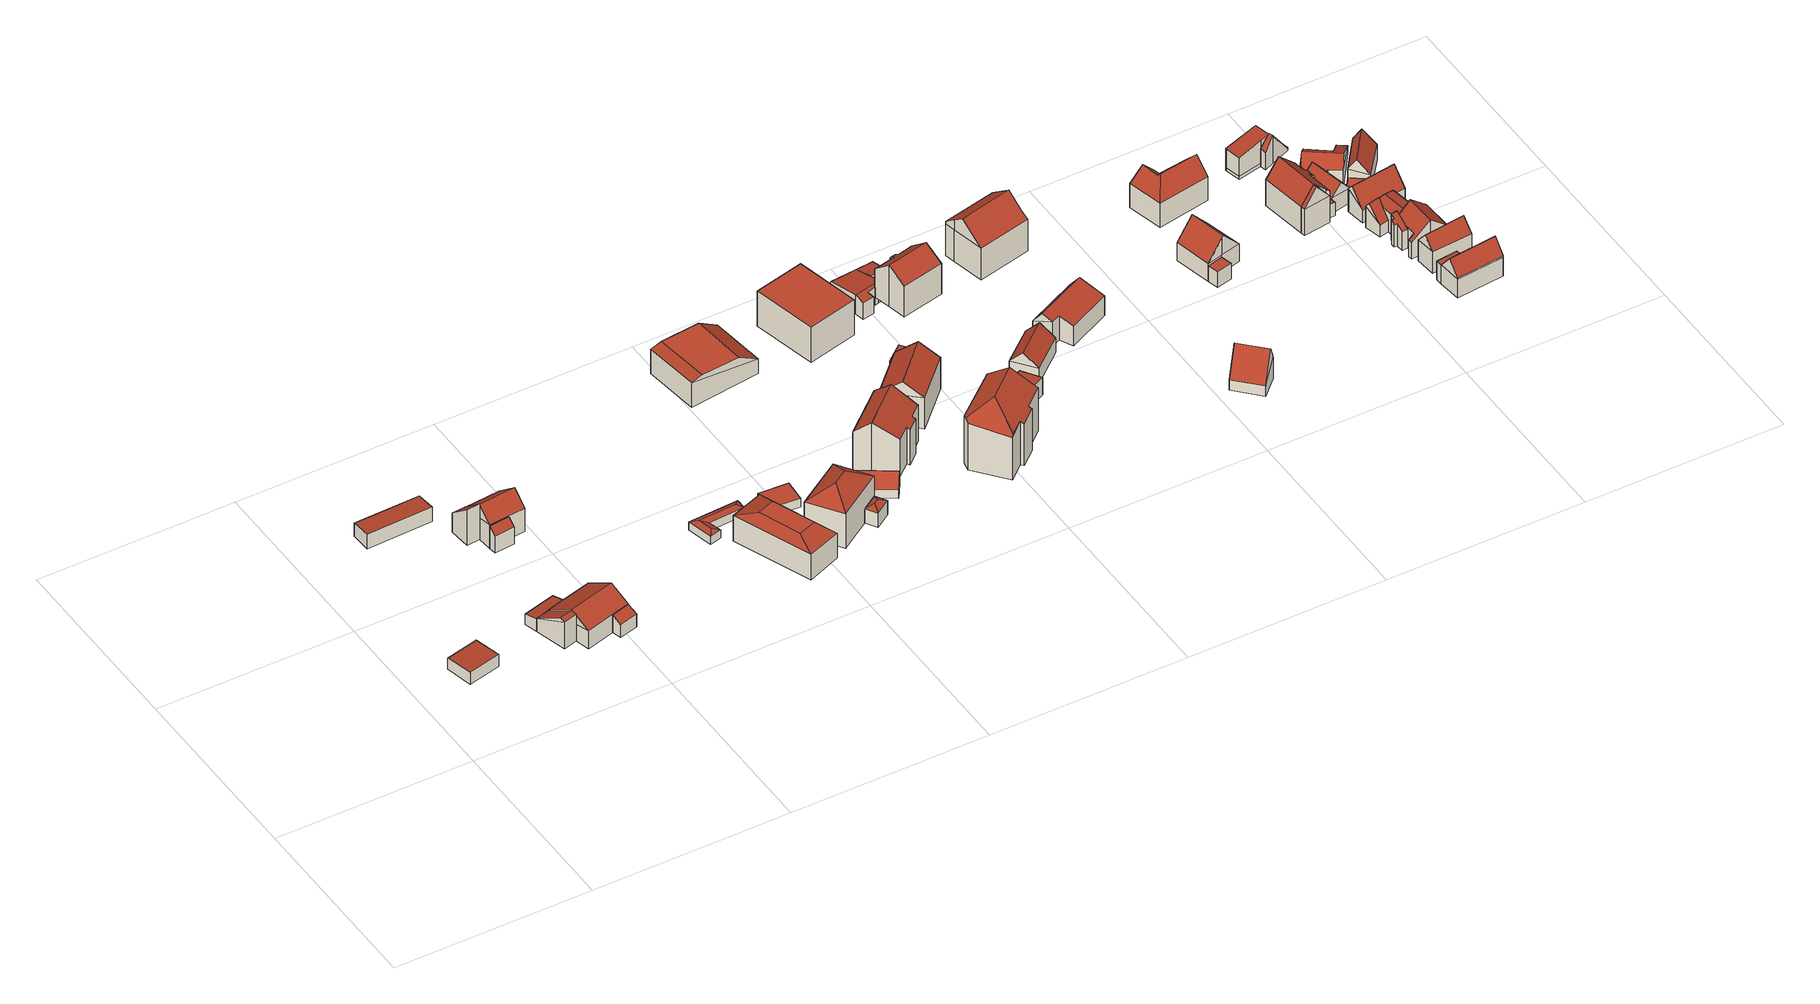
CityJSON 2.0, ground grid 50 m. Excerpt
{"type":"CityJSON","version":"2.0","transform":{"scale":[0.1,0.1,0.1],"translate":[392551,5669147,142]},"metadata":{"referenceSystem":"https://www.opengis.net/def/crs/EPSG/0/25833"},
"CityObjects":{
"building1":{"type":"Building","attributes":{"Dachtyp_tdc":"tdcPolyFlatRoof","Gemeindeschluessel":14627140,"Dachneigung":3.14,"QualitaetDacherkennung":79,"Geometrietyp2DReferenz":"3000","function":"31001_9998","roofType":"2100","measuredHeight":3.45},"geometry":[{"type":"MultiSurface","lod":"2","boundaries":[[[0,1,2,3]],[[1,4,5,2]],[[4,6,7,5]],[[6,0,3,7]],[[6,4,1,0]],[[3,2,5,7]]],"semantics":{"surfaces":[{"type":"WallSurface"},{"type":"RoofSurface"},{"type":"GroundSurface"}],"values":[0,0,0,0,1,2]}}]},
"building2":{"type":"Building","attributes":{"Dachtyp_tdc":"tdcPolyFlatRoof","Gemeindeschluessel":14627140,"Dachneigung":5.6,"QualitaetDacherkennung":55,"Geometrietyp2DReferenz":"3000","function":"31001_9998","roofType":"2100","measuredHeight":4.02},"geometry":[{"type":"MultiSurface","lod":"2","boundaries":[[[8,9,10,11]],[[9,12,13,10]],[[12,14,15,13]],[[14,8,11,15]],[[14,12,9,8]],[[11,10,13,15]]],"semantics":{"surfaces":[{"type":"WallSurface"},{"type":"RoofSurface"},{"type":"GroundSurface"}],"values":[0,0,0,0,1,2]}}]},
"building3":{"type":"Building","attributes":{"Gemeindeschluessel":14627140,"Geometrietyp2DReferenz":"3000","function":"31001_9998","roofType":"9999"},"children":["building3-1","building3-2","building3-3","building3-4"]},
"building3-1":{"type":"BuildingPart","attributes":{"Dachtyp_tdc":"tdcGableRoof","Dachneigung":30.88,"QualitaetDacherkennung":79,"Geometrietyp2DReferenz":"3000","roofType":"3100","measuredHeight":7.91},"parents":["building3"],"geometry":[{"type":"MultiSurface","lod":"2","boundaries":[[[16,17,18,19,20,21]],[[17,22,23,24,18]],[[22,17,25]],[[17,16,26,25]],[[27,22,25,26,28,29]],[[19,18,24,30]],[[31,23,22,27]],[[30,24,23,31]],[[21,32,16]],[[19,30,31,27,33,20]],[[20,33,32,21]],[[26,16,32,28]],[[29,33,27]],[[28,32,33,29]]],"semantics":{"surfaces":[{"type":"WallSurface"},{"type":"RoofSurface"},{"type":"GroundSurface"},{"type":"ClosureSurface"}],"values":[0,0,0,1,1,2,0,3,0,3,3,0,0,3]}}]},
"building3-2":{"type":"BuildingPart","attributes":{"Dachtyp_tdc":"tdcPolyFlatRoof","Dachneigung":30.43,"QualitaetDacherkennung":75,"Geometrietyp2DReferenz":"3000","roofType":"2100","measuredHeight":4.94},"parents":["building3"],"geometry":[{"type":"MultiSurface","lod":"2","boundaries":[[[34,35,36,37]],[[35,34,38,39]],[[40,41,37,36]],[[39,38,41,40]],[[38,34,37,41]],[[40,36,35,39]]],"semantics":{"surfaces":[{"type":"WallSurface"},{"type":"RoofSurface"},{"type":"GroundSurface"},{"type":"ClosureSurface"}],"values":[0,1,2,0,0,3]}}]},
"building3-3":{"type":"BuildingPart","attributes":{"Dachtyp_tdc":"tdcGableRoof","Dachneigung":30.52,"QualitaetDacherkennung":89,"Geometrietyp2DReferenz":"3000","roofType":"3100","measuredHeight":7.96},"parents":["building3"],"geometry":[{"type":"MultiSurface","lod":"2","boundaries":[[[42,43,44,36,35]],[[43,20,19,44]],[[45,46,47,48,49]],[[46,50,39,40,47]],[[42,50,51,52,28,32,21,43]],[[45,53,52,51,46]],[[43,21,20]],[[51,50,46]],[[36,44,19,30,48,47,40]],[[53,27,33,29]],[[27,31,30,19,20,33]],[[49,31,27,53,45]],[[30,31,49,48]],[[35,39,50,42]],[[35,36,40,39]],[[29,28,52,53]],[[20,21,32,33]],[[33,32,28,29]]],"semantics":{"surfaces":[{"type":"WallSurface"},{"type":"RoofSurface"},{"type":"GroundSurface"},{"type":"ClosureSurface"}],"values":[0,0,0,0,1,1,0,0,2,0,3,0,3,0,3,0,3,3]}}]},
"building3-4":{"type":"BuildingPart","attributes":{"Dachtyp_tdc":"tdcPolyFlatRoof","Dachneigung":11.1,"QualitaetDacherkennung":76,"Geometrietyp2DReferenz":"3000","roofType":"2100","measuredHeight":3.58},"parents":["building3"],"geometry":[{"type":"MultiSurface","lod":"2","boundaries":[[[54,49,48,55]],[[23,56,57,24]],[[56,54,55,57]],[[56,23,31,49,54]],[[55,48,30,24,57]],[[24,30,31,23]],[[30,48,49,31]]],"semantics":{"surfaces":[{"type":"WallSurface"},{"type":"RoofSurface"},{"type":"GroundSurface"},{"type":"ClosureSurface"}],"values":[0,0,0,1,2,3,3]}}]},
"building4":{"type":"Building","attributes":{"Gemeindeschluessel":14627140,"Geometrietyp2DReferenz":"3000","function":"31001_9998","roofType":"9999"},"children":["building4-1","building4-2","building4-3"]},
"building4-1":{"type":"BuildingPart","attributes":{"Dachtyp_tdc":"tdcPolyFlatRoof","Dachneigung":40.24,"QualitaetDacherkennung":90,"Geometrietyp2DReferenz":"3000","roofType":"2100","measuredHeight":10.07},"parents":["building4"],"geometry":[{"type":"MultiSurface","lod":"2","boundaries":[[[58,59,60,61,62,63]],[[59,64,65,60]],[[64,66,67,65]],[[66,68,69,70,67]],[[66,64,59,58,68]],[[70,61,60,65,67]],[[63,71,69,68,58]],[[61,70,69,62]],[[62,69,71,63]]],"semantics":{"surfaces":[{"type":"WallSurface"},{"type":"RoofSurface"},{"type":"GroundSurface"},{"type":"ClosureSurface"}],"values":[0,0,0,0,1,2,0,3,3]}}]},
"building4-2":{"type":"BuildingPart","attributes":{"Dachtyp_tdc":"tdcGableRoof","Dachneigung":40.47,"QualitaetDacherkennung":89,"Geometrietyp2DReferenz":"3000","roofType":"3100","measuredHeight":9.79},"parents":["building4"],"geometry":[{"type":"MultiSurface","lod":"2","boundaries":[[[69,72,73,70]],[[72,74,75,73]],[[74,72,76]],[[77,74,76,71,63]],[[72,69,71,76]],[[75,78,79,61,70,73]],[[78,75,74,77,80,81]],[[80,79,78,81]],[[62,61,79,80,77]],[[69,70,61,62]],[[77,63,62]],[[69,62,63,71]]],"semantics":{"surfaces":[{"type":"WallSurface"},{"type":"RoofSurface"},{"type":"GroundSurface"},{"type":"ClosureSurface"}],"values":[0,0,0,1,1,2,0,3,0,3,0,3]}}]},
"building4-3":{"type":"BuildingPart","attributes":{"Dachtyp_tdc":"tdcPolyFlatRoof","Dachneigung":40.84,"QualitaetDacherkennung":80,"Geometrietyp2DReferenz":"3000","roofType":"2100","measuredHeight":6.52},"parents":["building4"],"geometry":[{"type":"MultiSurface","lod":"2","boundaries":[[[82,80,79,83]],[[81,84,85,78]],[[84,82,83,85]],[[84,81,80,82]],[[83,79,78,85]],[[81,78,79,80]]],"semantics":{"surfaces":[{"type":"WallSurface"},{"type":"RoofSurface"},{"type":"GroundSurface"},{"type":"ClosureSurface"}],"values":[0,0,0,1,2,3]}}]},
"building5":{"type":"Building","attributes":{"Gemeindeschluessel":14627140,"Dachtyp_tdc":"tdcFreeFormRoof","Dachneigung":20.63,"QualitaetDacherkennung":45,"Geometrietyp2DReferenz":"3000","function":"31001_9998","roofType":"5000","measuredHeight":2.87},"geometry":[{"type":"MultiSurface","lod":"2","boundaries":[[[86,87,88,89]],[[87,90,91,88]],[[90,92,93,91]],[[92,94,95,93]],[[94,96,97,95]],[[96,86,89,97]],[[98,99,100,96,94]],[[101,98,94,92]],[[101,92,90]],[[99,98,101,90,87]],[[100,99,87,86]],[[100,86,96]],[[89,88,91,93,95,97]]],"semantics":{"surfaces":[{"type":"WallSurface"},{"type":"RoofSurface"},{"type":"GroundSurface"}],"values":[0,0,0,0,0,0,1,1,1,1,1,1,2]}}]},
"building6":{"type":"Building","attributes":{"Dachtyp_tdc":"tdcCutTentRoof","Gemeindeschluessel":14627140,"Dachneigung":45.44,"QualitaetDacherkennung":32,"Geometrietyp2DReferenz":"3000","function":"31001_9998","roofType":"9999","measuredHeight":10.08},"geometry":[{"type":"MultiSurface","lod":"2","boundaries":[[[102,103,104,105]],[[103,106,107,104]],[[106,108,109,107]],[[108,102,105,109]],[[103,102,110,111]],[[106,103,111,112]],[[108,106,112,113]],[[102,108,113,110]],[[113,112,111,110]],[[105,104,107,109]]],"semantics":{"surfaces":[{"type":"WallSurface"},{"type":"RoofSurface"},{"type":"GroundSurface"}],"values":[0,0,0,0,1,1,1,1,1,2]}}]},
"building7":{"type":"Building","attributes":{"Dachtyp_tdc":"tdcPolyFlatRoof","Gemeindeschluessel":14627140,"Dachneigung":0,"QualitaetDacherkennung":69,"Geometrietyp2DReferenz":"3000","function":"31001_9998","roofType":"1000","measuredHeight":2.45},"geometry":[{"type":"MultiSurface","lod":"2","boundaries":[[[114,115,116,117]],[[115,118,119,116]],[[118,120,121,119]],[[120,114,117,121]],[[120,118,115,114]],[[117,116,119,121]]],"semantics":{"surfaces":[{"type":"WallSurface"},{"type":"RoofSurface"},{"type":"GroundSurface"}],"values":[0,0,0,0,1,2]}}]},
"building8":{"type":"Building","attributes":{"Gemeindeschluessel":14627140,"Geometrietyp2DReferenz":"3000","function":"31001_9998","roofType":"9999"},"children":["building8-1","building8-2"]},
"building8-1":{"type":"BuildingPart","attributes":{"Dachtyp_tdc":"tdcFreeFormRoof","Dachneigung":27.27,"QualitaetDacherkennung":27,"Geometrietyp2DReferenz":"3000","roofType":"5000","measuredHeight":4.88},"parents":["building8"],"geometry":[{"type":"MultiSurface","lod":"2","boundaries":[[[122,123,124,125]],[[123,126,127,124]],[[126,128,129,127]],[[130,128,126]],[[131,130,126,123]],[[131,123,122]],[[130,131,122,128]],[[125,124,127,129]],[[125,129,128,122]]],"semantics":{"surfaces":[{"type":"WallSurface"},{"type":"RoofSurface"},{"type":"GroundSurface"},{"type":"ClosureSurface"}],"values":[0,0,0,1,1,1,1,2,3]}}]},
"building8-2":{"type":"BuildingPart","attributes":{"Dachtyp_tdc":"tdcHipRoof","Dachneigung":34.25,"QualitaetDacherkennung":66,"Geometrietyp2DReferenz":"3000","roofType":"3200","measuredHeight":13.02},"parents":["building8"],"geometry":[{"type":"MultiSurface","lod":"2","boundaries":[[[132,133,134,135]],[[133,136,122,125,134]],[[137,132,135,138]],[[136,133,139]],[[132,137,140]],[[133,132,140,139]],[[137,136,139,140]],[[135,134,125,129,138]],[[138,129,128,122,136,137]],[[129,125,122,128]]],"semantics":{"surfaces":[{"type":"WallSurface"},{"type":"RoofSurface"},{"type":"GroundSurface"},{"type":"ClosureSurface"}],"values":[0,0,0,1,1,1,1,2,0,3]}}]},
"building9":{"type":"Building","attributes":{"Dachtyp_tdc":"tdcGableRoof","Gemeindeschluessel":14627140,"Dachneigung":49.56,"QualitaetDacherkennung":67,"Geometrietyp2DReferenz":"3000","function":"31001_9998","roofType":"3100","measuredHeight":5.6},"geometry":[{"type":"MultiSurface","lod":"2","boundaries":[[[141,142,143,144]],[[142,145,146,143]],[[145,147,148,146]],[[147,141,144,148]],[[145,142,149]],[[141,147,150]],[[142,141,150,149]],[[147,145,149,150]],[[144,143,146,148]]],"semantics":{"surfaces":[{"type":"WallSurface"},{"type":"RoofSurface"},{"type":"GroundSurface"}],"values":[0,0,0,0,0,0,1,1,2]}}]},
"building10":{"type":"Building","attributes":{"Dachtyp_tdc":"tdcCutGableRoof","Gemeindeschluessel":14627140,"Dachneigung":0.914,"QualitaetDacherkennung":45,"Geometrietyp2DReferenz":"3000","function":"31001_9998","roofType":"9999","measuredHeight":7.62},"geometry":[{"type":"MultiSurface","lod":"2","boundaries":[[[151,152,153,154]],[[152,155,156,153]],[[155,157,158,156]],[[157,151,154,158]],[[152,151,159,160]],[[155,152,160,161]],[[157,155,161,162]],[[151,157,162,159]],[[161,160,159,162]],[[154,153,156,158]]],"semantics":{"surfaces":[{"type":"WallSurface"},{"type":"RoofSurface"},{"type":"GroundSurface"}],"values":[0,0,0,0,1,0,1,0,1,2]}}]},
"building11":{"type":"Building","attributes":{"Dachtyp_tdc":"tdcGableRoof","Gemeindeschluessel":14627140,"Dachneigung":35.52,"QualitaetDacherkennung":66,"Geometrietyp2DReferenz":"3000","function":"31001_9998","roofType":"3100","measuredHeight":14.79},"geometry":[{"type":"MultiSurface","lod":"2","boundaries":[[[163,164,165,166]],[[164,167,168,165]],[[167,169,170,168]],[[169,171,172,170]],[[171,173,174,172]],[[173,175,176,174]],[[175,177,178,176]],[[177,179,180,178]],[[179,181,182,180]],[[181,163,166,182]],[[177,175,173,171]],[[171,169,167,164,163,181,179,177]],[[166,165,168,170,172,174,176,178,180,182]]],"semantics":{"surfaces":[{"type":"WallSurface"},{"type":"RoofSurface"},{"type":"GroundSurface"}],"values":[0,0,0,0,0,0,0,0,0,0,1,1,2]}}]},
"building12":{"type":"Building","attributes":{"Dachtyp_tdc":"tdcGableRoof","Gemeindeschluessel":14627140,"Dachneigung":37.29,"QualitaetDacherkennung":49,"Geometrietyp2DReferenz":"3000","function":"31001_9998","roofType":"3100","measuredHeight":12.28},"geometry":[{"type":"MultiSurface","lod":"2","boundaries":[[[183,184,185,186]],[[184,187,188,185]],[[187,189,190,188]],[[189,183,186,190]],[[187,184,191]],[[183,189,192]],[[184,183,192,191]],[[189,187,191,192]],[[186,185,188,190]]],"semantics":{"surfaces":[{"type":"WallSurface"},{"type":"RoofSurface"},{"type":"GroundSurface"}],"values":[0,0,0,0,0,0,1,1,2]}}]},
"building13":{"type":"Building","attributes":{"Dachtyp_tdc":"tdcFreeFormRoof","Gemeindeschluessel":14627140,"Dachneigung":35.04,"QualitaetDacherkennung":57,"Geometrietyp2DReferenz":"3000","function":"31001_9998","roofType":"5000","measuredHeight":16.79},"geometry":[{"type":"MultiSurface","lod":"2","boundaries":[[[193,194,195,196]],[[194,197,198,195]],[[197,199,200,198]],[[199,201,202,200]],[[201,203,204,202]],[[203,205,206,204]],[[205,207,208,206]],[[207,209,210,208]],[[209,193,196,210]],[[201,211,212,213,203]],[[193,209,214,212,211,199,197,194]],[[212,214,207,205,213]],[[205,203,213]],[[201,199,211]],[[209,207,214]],[[196,195,198,200,202,204,206,208,210]]],"semantics":{"surfaces":[{"type":"WallSurface"},{"type":"RoofSurface"},{"type":"GroundSurface"}],"values":[0,0,0,0,0,0,0,0,0,1,1,1,0,0,0,2]}}]},
"building14":{"type":"Building","attributes":{"Dachtyp_tdc":"tdcPolyFlatRoof","Gemeindeschluessel":14627140,"Dachneigung":0,"QualitaetDacherkennung":62,"Geometrietyp2DReferenz":"3000","function":"31001_9998","roofType":"1000","measuredHeight":10.04},"geometry":[{"type":"MultiSurface","lod":"2","boundaries":[[[215,216,217,218]],[[216,219,220,217]],[[219,221,222,220]],[[221,215,218,222]],[[221,219,216,215]],[[218,217,220,222]]],"semantics":{"surfaces":[{"type":"WallSurface"},{"type":"RoofSurface"},{"type":"GroundSurface"}],"values":[0,0,0,0,1,2]}}]},
"building15":{"type":"Building","attributes":{"Dachtyp_tdc":"tdcPolyFlatRoof","Gemeindeschluessel":14627140,"Dachneigung":0,"QualitaetDacherkennung":50,"Geometrietyp2DReferenz":"3000","function":"31001_9998","roofType":"1000","measuredHeight":3},"geometry":[{"type":"MultiSurface","lod":"2","boundaries":[[[223,224,225,226]],[[224,227,228,225]],[[227,229,230,228]],[[229,223,226,230]],[[229,227,224,223]],[[226,225,228,230]]],"semantics":{"surfaces":[{"type":"WallSurface"},{"type":"RoofSurface"},{"type":"GroundSurface"}],"values":[0,0,0,0,1,2]}}]},
"building16":{"type":"Building","attributes":{"Dachtyp_tdc":"tdcPolyFlatRoof","Gemeindeschluessel":14627140,"Dachneigung":5.78,"QualitaetDacherkennung":62,"Geometrietyp2DReferenz":"3000","function":"31001_9998","roofType":"2100","measuredHeight":5},"geometry":[{"type":"MultiSurface","lod":"2","boundaries":[[[231,232,233,234]],[[232,235,236,233]],[[235,237,238,236]],[[237,239,240,238]],[[239,231,234,240]],[[239,237,235,232,231]],[[234,233,236,238,240]]],"semantics":{"surfaces":[{"type":"WallSurface"},{"type":"RoofSurface"},{"type":"GroundSurface"}],"values":[0,0,0,0,0,1,2]}}]},
"building17":{"type":"Building","attributes":{"Gemeindeschluessel":14627140,"Geometrietyp2DReferenz":"3000","function":"31001_9998","roofType":"9999"},"children":["building17-1","building17-2"]},
"building17-1":{"type":"BuildingPart","attributes":{"Dachtyp_tdc":"tdcPolyFlatRoof","Dachneigung":10.47,"QualitaetDacherkennung":84,"Geometrietyp2DReferenz":"3000","roofType":"2100","measuredHeight":4.84},"parents":["building17"],"geometry":[{"type":"MultiSurface","lod":"2","boundaries":[[[241,242,243,244]],[[242,245,246,247,243]],[[241,244,248,249]],[[249,245,242,241]],[[244,243,247,248]],[[249,246,245]],[[249,248,247,246]]],"semantics":{"surfaces":[{"type":"WallSurface"},{"type":"RoofSurface"},{"type":"GroundSurface"},{"type":"ClosureSurface"}],"values":[0,0,0,1,2,0,3]}}]},
"building17-2":{"type":"BuildingPart","attributes":{"Dachtyp_tdc":"tdcGableRoof","Dachneigung":10.11,"QualitaetDacherkennung":67,"Geometrietyp2DReferenz":"3000","roofType":"3100","measuredHeight":5.31},"parents":["building17"],"geometry":[{"type":"MultiSurface","lod":"2","boundaries":[[[250,251,252,253]],[[251,254,255,252]],[[254,256,257,255]],[[256,258,259,257]],[[258,260,261,259]],[[260,249,248,261]],[[246,262,263,247]],[[262,264,265,263]],[[264,266,267,265]],[[266,250,253,267]],[[262,246,249,260,258]],[[258,256,254,251,250,266,264,262]],[[253,252,255,257,259,261,248,247,263,265,267]],[[247,248,249,246]]],"semantics":{"surfaces":[{"type":"WallSurface"},{"type":"RoofSurface"},{"type":"GroundSurface"},{"type":"ClosureSurface"}],"values":[0,0,0,0,0,0,0,0,0,0,1,1,2,3]}}]},
"building18":{"type":"Building","attributes":{"Dachtyp_tdc":"tdcGableRoof","Gemeindeschluessel":14627140,"Dachneigung":42.95,"QualitaetDacherkennung":61,"Geometrietyp2DReferenz":"3000","function":"31001_9998","roofType":"3100","measuredHeight":7.45},"geometry":[{"type":"MultiSurface","lod":"2","boundaries":[[[268,269,270,271]],[[269,272,273,270]],[[272,274,275,273]],[[274,268,271,275]],[[272,269,276]],[[268,274,277]],[[269,268,277,276]],[[274,272,276,277]],[[271,270,273,275]]],"semantics":{"surfaces":[{"type":"WallSurface"},{"type":"RoofSurface"},{"type":"GroundSurface"}],"values":[0,0,0,0,0,0,1,1,2]}}]},
"building19":{"type":"Building","attributes":{"Dachtyp_tdc":"tdcGableRoof","Gemeindeschluessel":14627140,"Dachneigung":40.41,"QualitaetDacherkennung":62,"Geometrietyp2DReferenz":"3000","function":"31001_9998","roofType":"3100","measuredHeight":11.69},"geometry":[{"type":"MultiSurface","lod":"2","boundaries":[[[278,279,280,281]],[[279,282,283,280]],[[282,284,285,283]],[[284,286,287,285]],[[286,288,289,287]],[[288,290,291,289]],[[290,292,293,291]],[[292,294,295,293]],[[294,296,297,295]],[[296,298,299,297]],[[298,278,281,299]],[[294,292,290,288]],[[288,286,284,282,279,278,298,296,294]],[[281,280,283,285,287,289,291,293,295,297,299]]],"semantics":{"surfaces":[{"type":"WallSurface"},{"type":"RoofSurface"},{"type":"GroundSurface"}],"values":[0,0,0,0,0,0,0,0,0,0,0,1,1,2]}}]},
"building20":{"type":"Building","attributes":{"Dachtyp_tdc":"tdcFreeFormRoof","Gemeindeschluessel":14627140,"Dachneigung":18.61,"QualitaetDacherkennung":63,"Geometrietyp2DReferenz":"3000","function":"31001_9998","roofType":"5000","measuredHeight":7.74},"geometry":[{"type":"MultiSurface","lod":"2","boundaries":[[[300,301,302,303]],[[301,304,305,302]],[[304,306,307,305]],[[306,308,309,307]],[[308,310,311,309]],[[310,300,303,311]],[[304,301,312,313,308,306]],[[313,312,300,310]],[[310,308,313]],[[301,300,312]],[[303,302,305,307,309,311]]],"semantics":{"surfaces":[{"type":"WallSurface"},{"type":"RoofSurface"},{"type":"GroundSurface"}],"values":[0,0,0,0,0,0,1,1,0,0,2]}}]},
"building21":{"type":"Building","attributes":{"Dachtyp_tdc":"tdcGableRoof","Gemeindeschluessel":14627140,"Dachneigung":38.85,"QualitaetDacherkennung":74,"Geometrietyp2DReferenz":"3000","function":"31001_9998","roofType":"3100","measuredHeight":13.77},"geometry":[{"type":"MultiSurface","lod":"2","boundaries":[[[314,315,316,317]],[[315,318,319,316]],[[318,320,321,319]],[[320,322,323,321]],[[322,324,325,323]],[[324,314,317,325]],[[326,327,328,329,330]],[[318,331,329,328,320]],[[315,331,318]],[[314,330,329,331,315]],[[324,326,330,314]],[[322,327,326,324]],[[320,328,327,322]],[[317,316,319,321,323,325]]],"semantics":{"surfaces":[{"type":"WallSurface"},{"type":"RoofSurface"},{"type":"GroundSurface"}],"values":[0,0,0,0,0,0,1,1,0,0,0,0,0,2]}}]},
"building22":{"type":"Building","attributes":{"Dachtyp_tdc":"tdcGableRoof","Gemeindeschluessel":14627140,"Dachneigung":58.53,"QualitaetDacherkennung":6,"Geometrietyp2DReferenz":"3000","function":"31001_9998","roofType":"3100","measuredHeight":9.89},"geometry":[{"type":"MultiSurface","lod":"2","boundaries":[[[332,333,334,335]],[[333,336,337,334]],[[336,338,339,337]],[[338,332,335,339]],[[336,333,340]],[[332,338,341]],[[333,332,341,340]],[[338,336,340,341]],[[335,334,337,339]]],"semantics":{"surfaces":[{"type":"WallSurface"},{"type":"RoofSurface"},{"type":"GroundSurface"}],"values":[0,0,0,0,0,0,1,1,2]}}]},
"building23":{"type":"Building","attributes":{"Gemeindeschluessel":14627140,"Geometrietyp2DReferenz":"3000","function":"31001_9998","roofType":"9999"},"children":["building23-1","building23-2"]},
"building23-1":{"type":"BuildingPart","attributes":{"Dachtyp_tdc":"tdcGableRoof","Dachneigung":48.47,"QualitaetDacherkennung":79,"Geometrietyp2DReferenz":"3000","roofType":"3100","measuredHeight":10.29},"parents":["building23"],"geometry":[{"type":"MultiSurface","lod":"2","boundaries":[[[342,343,344,345,346]],[[347,348,349,350,351]],[[348,352,353,349]],[[352,342,346,353]],[[342,352,354,355]],[[348,347,356,355,354]],[[343,356,347]],[[342,355,356,343]],[[354,352,348]],[[346,345,350,349,353]],[[351,344,343,347]],[[351,350,345,344]]],"semantics":{"surfaces":[{"type":"WallSurface"},{"type":"RoofSurface"},{"type":"GroundSurface"},{"type":"ClosureSurface"}],"values":[0,0,0,0,1,1,0,0,0,2,0,3]}}]},
"building23-2":{"type":"BuildingPart","attributes":{"Dachtyp_tdc":"tdcPolyFlatRoof","Dachneigung":0,"QualitaetDacherkennung":52,"Geometrietyp2DReferenz":"3000","roofType":"1000","measuredHeight":4.44},"parents":["building23"],"geometry":[{"type":"MultiSurface","lod":"2","boundaries":[[[344,357,358,345]],[[357,359,360,358]],[[359,351,350,360]],[[351,359,357,344]],[[345,358,360,350]],[[345,350,351,344]]],"semantics":{"surfaces":[{"type":"WallSurface"},{"type":"RoofSurface"},{"type":"GroundSurface"},{"type":"ClosureSurface"}],"values":[0,0,0,1,2,3]}}]},
"building24":{"type":"Building","attributes":{"Dachtyp_tdc":"tdcFreeFormRoof","Gemeindeschluessel":14627140,"Dachneigung":46.66,"QualitaetDacherkennung":23,"Geometrietyp2DReferenz":"3000","function":"31001_9998","roofType":"5000","measuredHeight":10.79},"geometry":[{"type":"MultiSurface","lod":"2","boundaries":[[[361,362,363,364]],[[362,365,366,363]],[[365,367,368,366]],[[367,369,370,368]],[[369,371,372,370]],[[371,361,364,372]],[[373,374,371,369]],[[373,369,367]],[[375,374,373,367,365]],[[376,375,365,362]],[[376,362,361]],[[374,375,376,361,371]],[[364,363,366,368,370,372]]],"semantics":{"surfaces":[{"type":"WallSurface"},{"type":"RoofSurface"},{"type":"GroundSurface"}],"values":[0,0,0,0,0,0,1,0,1,1,0,1,2]}}]},
"building25":{"type":"Building","attributes":{"Gemeindeschluessel":14627140,"Geometrietyp2DReferenz":"3000","function":"31001_9998","roofType":"9999"},"children":["building25-1","building25-2","building25-3"]},
"building25-1":{"type":"BuildingPart","attributes":{"Dachtyp_tdc":"tdcGableRoof","Dachneigung":52.17,"QualitaetDacherkennung":37,"Geometrietyp2DReferenz":"3000","roofType":"3100","measuredHeight":12.07},"parents":["building25"],"geometry":[{"type":"MultiSurface","lod":"2","boundaries":[[[377,378,379,380]],[[378,381,382,379]],[[381,383,384,382]],[[381,378,385]],[[378,377,386,387,385]],[[383,381,385,387,388,389]],[[380,379,382,384,390]],[[377,380,390,391]],[[391,390,384,383]],[[387,386,388]],[[386,377,391,388]],[[388,391,383,389]]],"semantics":{"surfaces":[{"type":"WallSurface"},{"type":"RoofSurface"},{"type":"GroundSurface"},{"type":"ClosureSurface"}],"values":[0,0,0,0,1,1,2,3,3,0,3,3]}}]},
"building25-2":{"type":"BuildingPart","attributes":{"Dachtyp_tdc":"tdcPolyFlatRoof","Dachneigung":5.54,"QualitaetDacherkennung":57,"Geometrietyp2DReferenz":"3000","roofType":"2100","measuredHeight":3.88},"parents":["building25"],"geometry":[{"type":"MultiSurface","lod":"2","boundaries":[[[392,393,394,395]],[[396,397,398,399]],[[397,400,401,398]],[[400,392,395,401]],[[400,397,396,393,392]],[[395,394,399,398,401]],[[396,399,394,393]]],"semantics":{"surfaces":[{"type":"WallSurface"},{"type":"RoofSurface"},{"type":"GroundSurface"},{"type":"ClosureSurface"}],"values":[0,0,0,0,1,2,3]}}]},
"building25-3":{"type":"BuildingPart","attributes":{"Dachtyp_tdc":"tdcGableRoof","Dachneigung":43.48,"QualitaetDacherkennung":55,"Geometrietyp2DReferenz":"3000","roofType":"3100","measuredHeight":12.04},"parents":["building25"],"geometry":[{"type":"MultiSurface","lod":"2","boundaries":[[[402,403,404,405]],[[403,406,407,404]],[[406,408,396,399,407]],[[409,410,377,380,394,393]],[[383,411,412,384]],[[411,413,414,412]],[[413,415,416,414]],[[415,417,418,416]],[[417,402,405,418]],[[413,411,383,389,388]],[[388,386,410,409,408,406,403,402,417,415,413]],[[405,404,407,399,394,380,390,384,412,414,416,418]],[[393,396,408,409]],[[393,394,399,396]],[[386,377,410]],[[390,380,377,391]],[[391,377,386,388]],[[384,390,391,383]],[[383,391,388,389]]],"semantics":{"surfaces":[{"type":"WallSurface"},{"type":"RoofSurface"},{"type":"GroundSurface"},{"type":"ClosureSurface"}],"values":[0,0,0,0,0,0,0,0,0,1,1,2,0,3,0,3,3,3,3]}}]},
"building26":{"type":"Building","attributes":{"Dachtyp_tdc":"tdcFreeFormRoof","Gemeindeschluessel":14627140,"Dachneigung":48.44,"QualitaetDacherkennung":72,"Geometrietyp2DReferenz":"3000","function":"31001_9998","roofType":"5000","measuredHeight":7.29},"geometry":[{"type":"MultiSurface","lod":"2","boundaries":[[[419,420,421,422]],[[420,423,424,421]],[[423,425,426,424]],[[425,427,428,426]],[[427,419,422,428]],[[420,429,430,423]],[[429,419,427,425,430]],[[420,419,429]],[[425,423,430]],[[422,421,424,426,428]]],"semantics":{"surfaces":[{"type":"WallSurface"},{"type":"RoofSurface"},{"type":"GroundSurface"}],"values":[0,0,0,0,0,1,1,0,0,2]}}]},
"building27":{"type":"Building","attributes":{"Gemeindeschluessel":14627140,"Geometrietyp2DReferenz":"3000","function":"31001_9998","roofType":"9999"},"children":["building27-1","building27-2"]},
"building27-1":{"type":"BuildingPart","attributes":{"Dachtyp_tdc":"tdcFreeFormRoof","Dachneigung":53.86,"QualitaetDacherkennung":67,"Geometrietyp2DReferenz":"3000","roofType":"5000","measuredHeight":8.1},"parents":["building27"],"geometry":[{"type":"MultiSurface","lod":"2","boundaries":[[[431,432,433,434,435]],[[436,437,432,431]],[[437,438,439,433,432]],[[440,436,431,435]],[[441,442,438,437,436]],[[436,440,443,444,441]],[[445,442,441]],[[434,433,439,446]],[[446,439,438,442,445]],[[444,447,445,441]],[[434,446,443,440,435]],[[443,446,445,447,444]]],"semantics":{"surfaces":[{"type":"GroundSurface"},{"type":"WallSurface"},{"type":"RoofSurface"},{"type":"ClosureSurface"}],"values":[0,1,1,1,2,2,1,3,3,1,3,3]}}]},
"building27-2":{"type":"BuildingPart","attributes":{"Dachtyp_tdc":"tdcGableRoof","Dachneigung":10.05,"QualitaetDacherkennung":29,"Geometrietyp2DReferenz":"3000","roofType":"3100","measuredHeight":7.79},"parents":["building27"],"geometry":[{"type":"MultiSurface","lod":"2","boundaries":[[[448,449,450,451]],[[449,452,440,435,450]],[[439,453,454,433]],[[453,448,451,454]],[[455,456,442,445,447,457,458]],[[449,457,447,444,452]],[[448,458,457,449]],[[453,455,458,448]],[[439,438,456,455,453]],[[451,450,435,434,433,454]],[[440,452,443]],[[433,434,446,439]],[[434,435,440,443,446]],[[444,443,452]],[[442,456,438]],[[445,442,438,439,446]],[[447,445,446,443,444]]],"semantics":{"surfaces":[{"type":"WallSurface"},{"type":"RoofSurface"},{"type":"GroundSurface"},{"type":"ClosureSurface"}],"values":[0,0,0,0,1,1,0,0,0,2,0,3,3,0,0,3,3]}}]},
"building28":{"type":"Building","attributes":{"Gemeindeschluessel":14627140,"Geometrietyp2DReferenz":"3000","function":"31001_9998","roofType":"9999"},"children":["building28-1","building28-2"]},
"building28-1":{"type":"BuildingPart","attributes":{"Dachtyp_tdc":"tdcGableRoof","Dachneigung":51.97,"QualitaetDacherkennung":69,"Geometrietyp2DReferenz":"3000","roofType":"3100","measuredHeight":9.29},"parents":["building28"],"geometry":[{"type":"MultiSurface","lod":"2","boundaries":[[[459,460,461]],[[459,462,463,460]],[[462,464,465,463]],[[464,466,467,465]],[[466,468,469,470,467]],[[468,471,472,462,459]],[[473,474,472,471]],[[464,474,473,466]],[[462,472,474,464]],[[466,473,471,468]],[[460,463,465,467,470]],[[459,461,469,468]],[[461,460,470,469]]],"semantics":{"surfaces":[{"type":"WallSurface"},{"type":"RoofSurface"},{"type":"GroundSurface"},{"type":"ClosureSurface"}],"values":[0,0,0,0,0,1,1,0,0,0,2,0,3]}}]},
"building28-2":{"type":"BuildingPart","attributes":{"Dachtyp_tdc":"tdcPolyFlatRoof","Dachneigung":0,"QualitaetDacherkennung":26,"Geometrietyp2DReferenz":"3000","roofType":"1000","measuredHeight":5.24},"parents":["building28"],"geometry":[{"type":"MultiSurface","lod":"2","boundaries":[[[475,476,477,478]],[[476,461,460,477]],[[469,475,478,470]],[[469,461,476,475]],[[478,477,460,470]],[[470,460,461,469]]],"semantics":{"surfaces":[{"type":"WallSurface"},{"type":"RoofSurface"},{"type":"GroundSurface"},{"type":"ClosureSurface"}],"values":[0,0,0,1,2,3]}}]},
"building29":{"type":"Building","attributes":{"Gemeindeschluessel":14627140,"Geometrietyp2DReferenz":"3000","function":"31001_9998","roofType":"9999"},"children":["building29-1","building29-2"]},
"building29-1":{"type":"BuildingPart","attributes":{"Dachtyp_tdc":"tdcHipAndGableRoof","Dachneigung":14.6,"QualitaetDacherkennung":6,"Geometrietyp2DReferenz":"3000","roofType":"5000","measuredHeight":6.42},"parents":["building29"],"geometry":[{"type":"MultiSurface","lod":"2","boundaries":[[[479,480,481,482]],[[480,483,484,481]],[[483,485,486,484]],[[480,479,487]],[[485,483,488]],[[479,489,490,485,488,487]],[[483,480,487,488]],[[486,491,482,481,484]],[[491,486,485,490,492]],[[482,491,492,489,479]],[[489,492,490]]],"semantics":{"surfaces":[{"type":"WallSurface"},{"type":"RoofSurface"},{"type":"GroundSurface"},{"type":"ClosureSurface"}],"values":[0,0,0,1,0,1,1,2,0,3,3]}}]},
"building29-2":{"type":"BuildingPart","attributes":{"Dachtyp_tdc":"tdcGableRoof","Dachneigung":50.45,"QualitaetDacherkennung":78,"Geometrietyp2DReferenz":"3000","roofType":"3100","measuredHeight":7.52},"parents":["building29"],"geometry":[{"type":"MultiSurface","lod":"2","boundaries":[[[492,493,494,491]],[[493,495,496,494]],[[495,497,479,482,496]],[[495,493,498]],[[493,492,490,499,498]],[[497,495,498,499]],[[491,494,496,482]],[[489,479,497]],[[492,491,482,479,489]],[[497,499,490,489]],[[489,490,492]]],"semantics":{"surfaces":[{"type":"WallSurface"},{"type":"RoofSurface"},{"type":"GroundSurface"},{"type":"ClosureSurface"}],"values":[0,0,0,0,1,1,2,0,3,0,3]}}]},
"building30":{"type":"Building","attributes":{"Gemeindeschluessel":14627140,"Geometrietyp2DReferenz":"3000","function":"31001_9998","roofType":"9999"},"children":["building30-1","building30-2"]},
"building30-1":{"type":"BuildingPart","attributes":{"Dachtyp_tdc":"tdcGableRoof","Dachneigung":39.86,"QualitaetDacherkennung":82,"Geometrietyp2DReferenz":"3000","roofType":"3100","measuredHeight":8.74},"parents":["building30"],"geometry":[{"type":"MultiSurface","lod":"2","boundaries":[[[500,501,502,503,504]],[[505,506,507,508]],[[506,509,484,507]],[[509,510,511,484]],[[510,512,513,511]],[[512,514,515,513]],[[514,516,517,515]],[[516,518,519,517]],[[518,500,504,519]],[[514,512,510,509,506]],[[506,505,520,501,500,518,516,514]],[[504,503,508,507,484,511,513,515,517,519]],[[520,502,501]],[[508,503,502,520,505]]],"semantics":{"surfaces":[{"type":"WallSurface"},{"type":"RoofSurface"},{"type":"GroundSurface"},{"type":"ClosureSurface"}],"values":[0,0,0,0,0,0,0,0,0,1,1,2,0,3]}}]},
"building30-2":{"type":"BuildingPart","attributes":{"Dachtyp_tdc":"tdcPolyFlatRoof","Dachneigung":30.05,"QualitaetDacherkennung":89,"Geometrietyp2DReferenz":"3000","roofType":"2100","measuredHeight":7.63},"parents":["building30"],"geometry":[{"type":"MultiSurface","lod":"2","boundaries":[[[502,521,522,503]],[[521,523,524,522]],[[523,525,526,524]],[[525,527,528,526]],[[527,529,530,528]],[[529,531,532,530]],[[531,533,486,532]],[[533,534,505,508,486]],[[534,533,531,529,527,525,523,521,502,520]],[[503,522,524,526,528,530,532,486,508]],[[520,505,534]],[[502,503,508,505,520]]],"semantics":{"surfaces":[{"type":"WallSurface"},{"type":"RoofSurface"},{"type":"GroundSurface"},{"type":"ClosureSurface"}],"values":[0,0,0,0,0,0,0,0,1,2,0,3]}}]},
"building31":{"type":"Building","attributes":{"Dachtyp_tdc":"tdcGableRoof","Gemeindeschluessel":14627140,"Dachneigung":51.12,"QualitaetDacherkennung":60,"Geometrietyp2DReferenz":"3000","function":"31001_9998","roofType":"3100","measuredHeight":8.98},"geometry":[{"type":"MultiSurface","lod":"2","boundaries":[[[535,536,537,538]],[[536,539,540,537]],[[539,541,542,540]],[[541,535,538,542]],[[539,536,543]],[[535,541,544]],[[536,535,544,543]],[[541,539,543,544]],[[538,537,540,542]]],"semantics":{"surfaces":[{"type":"WallSurface"},{"type":"RoofSurface"},{"type":"GroundSurface"}],"values":[0,0,0,0,0,0,1,1,2]}}]},
"building32":{"type":"Building","attributes":{"Dachtyp_tdc":"tdcGableRoof","Gemeindeschluessel":14627140,"Dachneigung":50.69,"QualitaetDacherkennung":71,"Geometrietyp2DReferenz":"3000","function":"31001_9998","roofType":"3100","measuredHeight":8.16},"geometry":[{"type":"MultiSurface","lod":"2","boundaries":[[[545,546,547,548]],[[546,549,550,547]],[[549,551,552,550]],[[551,545,548,552]],[[549,546,553]],[[545,551,554]],[[546,545,554,553]],[[551,549,553,554]],[[548,547,550,552]]],"semantics":{"surfaces":[{"type":"WallSurface"},{"type":"RoofSurface"},{"type":"GroundSurface"}],"values":[0,0,0,0,0,0,1,1,2]}}]},
"building33":{"type":"Building","attributes":{"Dachtyp_tdc":"tdcFreeFormRoof","Gemeindeschluessel":14627140,"Dachneigung":30.72,"QualitaetDacherkennung":39,"Geometrietyp2DReferenz":"3000","function":"31001_9998","roofType":"5000","measuredHeight":7.82},"geometry":[{"type":"MultiSurface","lod":"2","boundaries":[[[555,556,557,558]],[[556,559,560,557]],[[559,561,562,560]],[[561,563,564,562]],[[563,565,566,564]],[[565,567,568,566]],[[567,569,570,568]],[[569,571,572,570]],[[571,573,574,572]],[[573,555,558,574]],[[563,561,559,556,575,576,567,565]],[[575,555,573,571,569,576]],[[556,555,575]],[[569,567,576]],[[558,557,560,562,564,566,568,570,572,574]]],"semantics":{"surfaces":[{"type":"WallSurface"},{"type":"RoofSurface"},{"type":"GroundSurface"}],"values":[0,0,0,0,0,0,0,0,0,0,1,1,0,0,2]}}]},
"building34":{"type":"Building","attributes":{"Gemeindeschluessel":14627140,"Geometrietyp2DReferenz":"3000","function":"31001_9998","roofType":"9999"},"children":["building34-1","building34-2"]},
"building34-1":{"type":"BuildingPart","attributes":{"Dachtyp_tdc":"tdcGableRoof","Dachneigung":51.54,"QualitaetDacherkennung":68,"Geometrietyp2DReferenz":"3000","roofType":"3100","measuredHeight":8.44},"parents":["building34"],"geometry":[{"type":"MultiSurface","lod":"2","boundaries":[[[577,578,579,580,581]],[[578,582,583,579]],[[582,584,585,583]],[[582,578,586]],[[577,584,587]],[[578,577,587,586]],[[584,582,586,587]],[[580,579,583,585,588]],[[581,589,588,585,584,577]],[[581,580,588,589]]],"semantics":{"surfaces":[{"type":"WallSurface"},{"type":"RoofSurface"},{"type":"GroundSurface"},{"type":"ClosureSurface"}],"values":[0,0,0,0,0,1,1,2,0,3]}}]},
"building34-2":{"type":"BuildingPart","attributes":{"Dachtyp_tdc":"tdcPolyFlatRoof","Dachneigung":22.41,"QualitaetDacherkennung":17,"Geometrietyp2DReferenz":"3000","roofType":"2100","measuredHeight":3.36},"parents":["building34"],"geometry":[{"type":"MultiSurface","lod":"2","boundaries":[[[589,590,591,588]],[[590,592,593,591]],[[592,581,580,593]],[[581,592,590,589]],[[588,591,593,580]],[[588,580,581,589]]],"semantics":{"surfaces":[{"type":"WallSurface"},{"type":"RoofSurface"},{"type":"GroundSurface"},{"type":"ClosureSurface"}],"values":[0,0,0,1,2,3]}}]}
},
"vertices":[
[25,55,201],[10,124,197],[10,124,166],[25,55,166],[94,143,197],[94,143,166],[109,74,201],[109,74,166],
[257,655,159],[259,604,164],[259,604,123],[257,655,123],[92,598,164],[92,598,123],[90,649,159],[90,649,123],
[300,68,235],[265,58,235],[265,58,159],[300,68,159],[300,68,206],[300,68,231],[243,138,197],[243,138,195],[243,138,159],[262,71,239],[296,80,239],[278,148,197],[296,80,238],[279,144,199],[278,148,159],[278,148,195],[299,71,233],[279,143,199],
[389,28,195],[382,51,209],[382,51,159],[389,28,159],[436,41,195],[429,64,209],[429,64,159],[436,41,159],
[382,51,210],[310,31,210],[310,31,159],[326,161,198],[398,180,198],[398,180,159],[326,161,159],[326,161,195],[429,64,210],[416,114,239],[296,81,239],[278,148,198],
[317,194,188],[317,194,159],[234,172,188],[234,172,159],
[310,489,234],[276,486,234],[276,486,134],[310,489,134],[310,489,194],[310,489,231],[271,540,188],[271,540,134],[303,543,188],[303,543,134],[305,544,188],[305,544,186],[305,544,134],[310,490,232],
[398,553,186],[398,553,134],[407,461,200],[407,461,134],[404,499,232],[313,452,200],[364,457,134],[313,452,134],[313,452,199],[364,457,199],
[315,432,182],[315,432,134],[366,437,182],[366,437,134],
[727,214,160],[711,280,160],[711,280,137],[727,214,137],[838,286,160],[838,286,137],[838,260,160],[838,260,137],[747,255,160],[747,255,137],[757,222,160],[757,222,137],[730,268,165],[729,267,166],[738,233,166],[825,272,165],
[865,239,201],[942,41,201],[942,41,131],[865,239,131],[856,8,204],[856,8,131],[778,205,204],[778,205,131],[860,176,229],[902,69,229],[856,53,231],[815,157,231],
[887,235,154],[891,291,154],[891,291,129],[887,235,129],[966,286,154],[966,286,129],[962,229,154],[962,229,129],
[1098,146,161],[1115,119,161],[1115,119,121],[1098,146,121],[1076,93,161],[1076,93,121],[1058,120,161],[1058,120,121],[1081,116,170],[1093,124,170],
[925,152,216],[1044,229,216],[1044,229,121],[925,152,121],[1098,146,219],[979,69,219],[979,69,121],[1032,161,251],[995,136,251],
[1112,264,137],[1199,207,138],[1199,207,106],[1112,264,106],[1172,167,131],[1172,167,106],[1085,222,130],[1085,222,106],[1187,188,162],[1100,245,162],
[966,693,138],[948,835,138],[948,835,69],[966,693,69],[1129,857,111],[1129,857,69],[1147,715,111],[1147,715,69],[995,697,145],[977,839,145],[1078,851,143],[1095,709,143],
[1285,284,196],[1255,258,197],[1255,258,98],[1285,284,98],[1250,264,202],[1250,264,98],[1218,237,202],[1218,237,98],[1167,273,245],[1167,273,98],[1134,296,217],[1134,296,98],[1245,391,217],[1245,391,98],[1270,361,245],[1270,361,98],[1310,315,202],[1310,315,98],[1280,290,202],[1280,290,98],
[1284,437,160],[1382,534,160],[1382,534,78],[1284,437,78],[1454,462,166],[1454,462,78],[1356,364,166],[1356,364,78],[1419,497,201],[1321,399,201],
[1505,176,215],[1510,170,209],[1510,170,92],[1505,176,92],[1469,135,209],[1469,135,92],[1463,142,216],[1463,142,92],[1423,108,211],[1423,108,92],[1358,185,224],[1358,185,92],[1362,210,226],[1362,210,92],[1475,301,228],[1475,301,92],[1554,218,215],[1554,218,92],[1429,114,216],[1432,198,259],[1360,197,231],[1510,264,259],
[1413,755,132],[1286,725,132],[1286,725,32],[1413,755,32],[1248,888,132],[1248,888,32],[1375,918,132],[1375,918,32],
[1487,551,99],[1444,515,99],[1444,515,69],[1487,551,69],[1394,576,99],[1394,576,69],[1438,611,99],[1438,611,69],
[1524,275,126],[1498,326,121],[1498,326,76],[1524,275,76],[1605,382,121],[1605,382,76],[1633,332,126],[1633,332,76],[1562,296,126],[1562,296,76],
[1547,902,74],[1552,860,82],[1552,860,34],[1547,902,34],[1514,853,83],[1514,853,82],[1514,853,34],[1503,898,34],[1503,898,74],
[1500,814,85],[1479,808,85],[1479,808,34],[1500,814,34],[1484,792,81],[1484,792,34],[1455,787,81],[1455,787,34],[1450,812,87],[1450,812,34],[1435,892,73],[1435,892,34],[1520,826,87],[1520,826,34],[1522,820,86],[1522,820,34],[1511,817,86],[1511,817,34],
[1606,427,114],[1688,495,114],[1688,495,72],[1606,427,72],[1732,442,113],[1732,442,72],[1650,374,113],[1650,374,72],[1709,470,147],[1627,402,147],
[1558,829,136],[1555,841,126],[1555,841,58],[1558,829,58],[1569,844,126],[1569,844,58],[1572,832,136],[1572,832,58],[1608,840,137],[1608,840,58],[1618,796,175],[1618,796,58],[1629,749,144],[1629,749,58],[1521,725,144],[1521,725,58],[1510,771,175],[1510,771,58],[1500,814,138],[1500,814,58],[1522,820,136],[1522,820,58],
[1861,595,96],[1899,515,105],[1899,515,49],[1861,595,49],[1790,463,105],[1790,463,49],[1774,497,117],[1774,497,49],[1751,486,118],[1751,486,49],[1729,533,96],[1729,533,49],[1871,573,127],[1739,511,127],
[1841,888,142],[1860,799,142],[1860,799,52],[1841,888,52],[1865,781,142],[1865,781,52],[1730,750,142],[1730,750,52],[1711,833,142],[1711,833,52],[1705,859,142],[1705,859,52],[1705,859,150],[1711,833,170],[1717,808,189],[1852,838,189],[1841,888,150],[1860,799,157],
[2022,44,141],[1965,102,141],[1965,102,112],[2022,44,112],[2009,145,172],[2009,145,112],[2066,86,172],[2066,86,112],[1996,132,211],[2053,74,211],
[2231,504,114],[2180,492,114],[2180,492,109],[2180,492,64],[2231,504,64],[2140,482,114],[2118,576,115],[2118,576,64],[2140,482,64],[2140,482,109],[2209,598,114],[2209,598,64],[2163,587,167],[2185,493,167],[2180,492,161],
[2187,463,109],[2187,463,64],[2147,454,109],[2147,454,64],
[2148,824,87],[2217,834,87],[2217,834,19],[2148,824,19],[2220,820,87],[2220,820,19],[2291,830,87],[2291,830,19],[2304,757,87],[2304,757,19],[2170,734,87],[2170,734,19],[2298,794,126],[2198,778,127],[2193,781,122],[2183,829,123],
[2471,538,127],[2473,527,127],[2473,527,52],[2471,538,52],[2404,517,127],[2404,517,52],[2402,528,127],[2402,528,52],[2438,522,172],[2439,533,170],[2437,533,172],[2436,533,172],[2417,530,147],[2436,533,52],[2436,533,127],
[2495,541,89],[2481,539,90],[2481,539,52],[2495,541,52],[2474,586,90],[2488,588,89],[2488,588,52],[2474,586,52],[2490,579,89],[2490,579,52],
[2483,637,114],[2487,614,114],[2487,614,52],[2483,637,52],[2471,611,129],[2471,611,52],[2474,586,129],[2481,539,129],[2471,538,139],[2384,646,126],[2384,646,52],[2419,651,172],[2419,651,52],[2464,658,129],[2464,658,52],[2468,634,129],[2468,634,52],
[2565,593,61],[2513,583,62],[2513,583,19],[2565,593,19],[2494,674,62],[2494,674,19],[2546,682,61],[2546,682,19],[2548,666,62],[2548,666,19],[2539,588,92],[2520,678,92],
[2498,808,1],[2475,798,1],[2471,813,1],[2494,818,1],[2548,829,1],[2498,808,82],[2475,798,48],[2471,813,52],[2471,813,10],[2548,829,7],[2494,818,82],[2491,817,78],[2546,829,10],[2510,821,59],[2494,818,78],[2494,818,10],[2495,818,78],
[2400,841,10],[2538,870,10],[2538,870,1],[2400,841,1],[2548,829,10],[2409,800,10],[2409,800,1],[2409,800,63],[2471,813,74],[2486,859,78],[2400,841,63],
[2648,264,76],[2648,264,23],[2648,264,75],[2716,271,76],[2716,271,23],[2720,211,76],[2720,211,23],[2599,199,76],[2599,199,23],[2592,258,76],[2592,258,75],[2592,258,23],[2596,227,116],[2718,240,116],[2599,199,80],[2720,211,80],
[2591,275,75],[2646,281,75],[2646,281,23],[2591,275,23],
[2580,512,77],[2631,524,76],[2631,524,19],[2580,512,19],[2645,450,75],[2645,450,19],[2589,442,76],[2589,442,19],[2605,516,83],[2615,446,83],[2580,509,77],[2583,487,77],[2585,467,19],[2585,467,52],
[2562,462,52],[2562,462,19],[2551,506,79],[2551,506,19],[2580,512,79],[2554,495,94],[2581,501,94],
[2595,377,77],[2594,401,77],[2594,401,71],[2594,401,19],[2595,377,19],[2592,443,77],[2629,448,106],[2629,448,19],[2592,443,19],[2645,450,93],[2672,453,70],[2672,453,19],[2676,369,70],[2676,369,19],[2632,367,106],[2632,367,19],[2582,365,65],[2582,365,19],[2581,376,65],[2581,376,19],[2594,411,77],
[2579,400,71],[2579,400,19],[2578,418,81],[2578,418,19],[2570,418,81],[2570,418,19],[2570,429,88],[2570,429,19],[2578,430,88],[2578,430,19],[2577,441,95],[2577,441,19],[2589,442,95],[2592,443,95],
[2592,353,78],[2695,369,74],[2695,369,19],[2592,353,19],[2702,312,76],[2702,312,19],[2597,301,80],[2597,301,19],[2699,341,109],[2594,328,109],
[2551,578,76],[2666,593,76],[2666,593,11],[2551,578,11],[2673,544,47],[2673,544,11],[2558,529,47],[2558,529,11],[2668,581,92],[2553,565,92],
[2655,754,23],[2586,659,52],[2586,659,0],[2655,754,0],[2559,678,52],[2559,678,0],[2548,666,34],[2548,666,0],[2546,682,47],[2546,682,0],[2520,678,27],[2520,678,0],[2514,718,58],[2514,718,0],[2543,754,63],[2543,754,0],[2596,715,63],[2596,715,0],[2635,769,23],[2635,769,0],[2601,679,79],[2526,733,79],
[2594,652,58],[2656,736,56],[2656,736,2],[2594,652,2],[2594,652,35],[2698,703,45],[2698,703,2],[2633,621,47],[2633,621,2],[2672,723,86],[2609,641,86],[2623,629,2],[2623,629,35],
[2611,614,27],[2611,614,2],[2582,637,27],[2582,637,2]
]}
